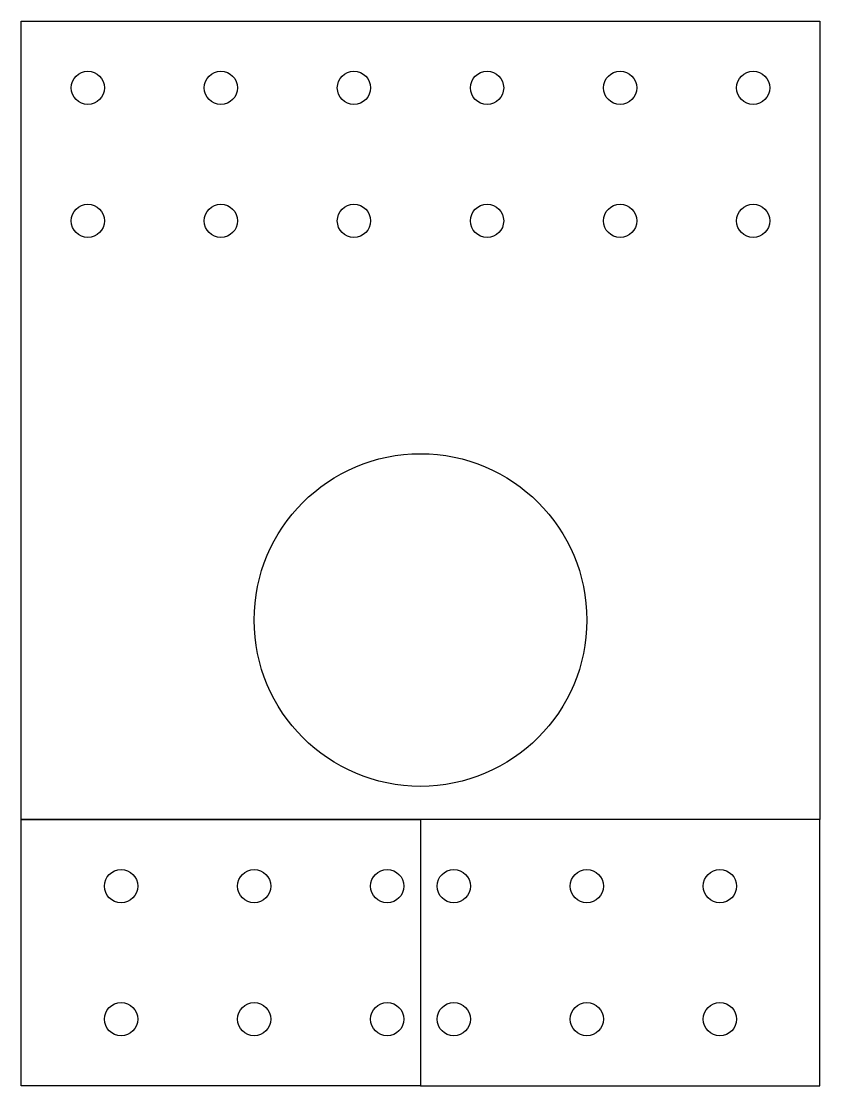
# Model space of a CAD drawing. Header units: inches. Extents: x -10.61 to -4.61, y 20.66 to 28.66.
import ezdxf

# ---------------------------------------------------------------- set-up
doc = ezdxf.new("R2010")
doc.units = ezdxf.units.IN
doc.header["$MEASUREMENT"] = 0
doc.layers.add('Dem', color=7, linetype='Continuous')
doc.layers.add('Dems', color=7, linetype='Continuous')

msp = doc.modelspace()

# ---------------------------------------------------------------- linework, layer by layer
at = {"layer": 'Dem'}
msp.add_lwpolyline([(-10.6145, 28.6615), (-4.6145, 28.6615), (-4.6145, 22.6615), (-10.6145, 22.6615)], close=True, dxfattribs=at)
for centre, radius in [((-10.1145, 28.1615), 0.125), ((-9.1145, 28.1615), 0.125), ((-9.1145, 28.1615), 0.125), ((-8.1145, 28.1615), 0.125), ((-8.1145, 28.1615), 0.125), ((-7.1145, 28.1615), 0.125), ((-7.1145, 28.1615), 0.125), ((-6.1145, 28.1615), 0.125), ((-6.1145, 28.1615), 0.125), ((-5.1145, 28.1615), 0.125), ((-5.1145, 28.1615), 0.125), ((-10.1145, 27.1615), 0.125), ((-9.1145, 27.1615), 0.125), ((-8.1145, 27.1615), 0.125), ((-7.1145, 27.1615), 0.125), ((-6.1145, 27.1615), 0.125), ((-5.1145, 27.1615), 0.125), ((-7.6145, 24.1615), 1.25)]:
    msp.add_circle(centre, radius, dxfattribs=at)
at = {"layer": 'Dems', "color": 6}
for points in [[(-10.6145, 22.6615), (-7.6145, 22.6615), (-7.6145, 20.6615), (-10.6145, 20.6615)], [(-4.6145, 22.6615), (-7.6145, 22.6615), (-7.6145, 20.6615), (-4.6145, 20.6615)]]:
    msp.add_lwpolyline(points, close=True, dxfattribs=at)
for centre in [(-9.8645, 22.1615), (-8.8645, 22.1615), (-7.8645, 22.1615), (-7.3645, 22.1615), (-6.3645, 22.1615), (-5.3645, 22.1615), (-9.8645, 21.1615), (-8.8645, 21.1615), (-7.8645, 21.1615), (-7.3645, 21.1615), (-6.3645, 21.1615), (-5.3645, 21.1615)]:
    msp.add_circle(centre, 0.125, dxfattribs=at)

doc.saveas('drawing.dxf')
